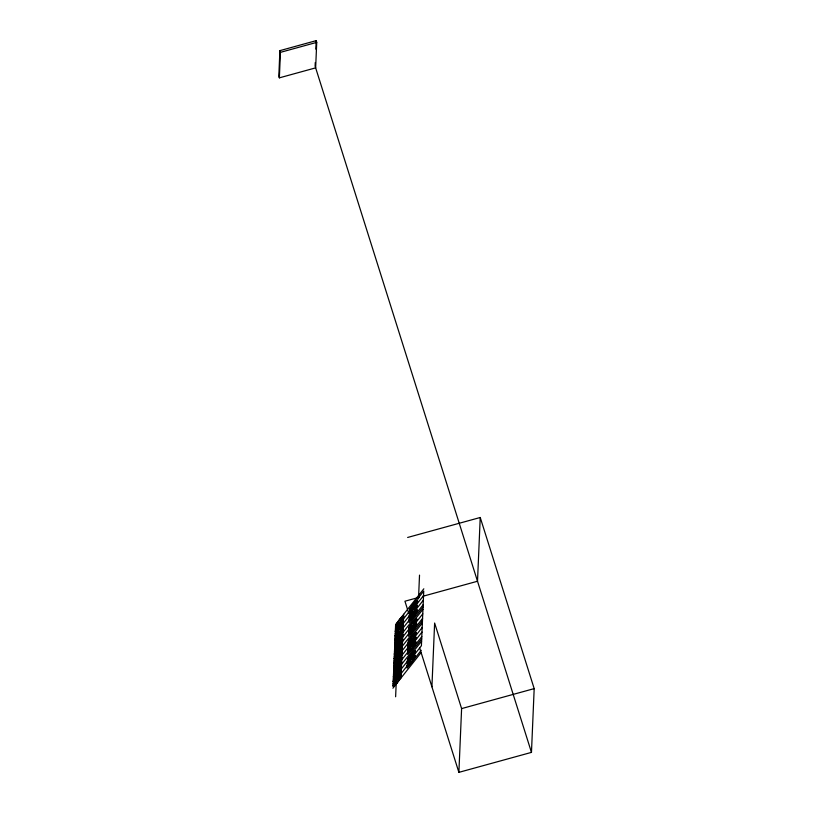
<?xml version="1.0" encoding="UTF-8"?>
<svg xmlns="http://www.w3.org/2000/svg" width="813" height="813" viewBox="0 0 813 813"><rect width="100%" height="100%" fill="white"/><g stroke="black" fill="none" stroke-linecap="round" stroke-linejoin="round"><path stroke-width="1.22" d="M279.896 50.64L278.818 76.137L279.357 77.845L315.647 67.865L316.735 42.357L316.186 40.65L279.896 50.64L280.444 52.347L279.357 77.845M315.261 62.51L315.109 66.148L531.468 752.381L458.888 772.35L419.681 648.002M315.83 49.146L316.186 40.65M395.626 696.771L398.34 633.022M396.947 683.123L396.998 682.127M397.1 679.577L397.191 677.575M397.293 675.024L397.384 673.022M397.486 670.471L397.577 668.469M397.679 665.918L397.77 663.916M397.882 661.365L397.964 659.363M398.075 656.813L398.157 654.811M398.268 652.26L398.35 650.258M398.461 647.707L398.543 645.705M398.655 643.154L398.736 641.132M398.848 638.601L398.929 636.579M399.041 634.028L399.122 632.026M399.234 629.475L399.325 627.473M399.427 624.923L399.518 622.921M399.62 620.37L399.671 619.374M400.982 678.032L403.695 614.282M411.144 663.022L411.185 662.016M411.297 659.465L411.378 657.463M411.49 654.922L411.53 653.916M411.724 649.363L411.774 648.368M411.876 645.817L411.967 643.815M412.069 641.264L412.161 639.262M412.262 636.711L412.313 635.705M412.506 631.132L412.547 630.126M412.658 627.585L412.74 625.583M412.852 623.032L412.892 622.026M413.085 617.474L413.126 616.478M413.238 613.927L413.319 611.925M413.431 609.374L413.512 607.372M413.624 604.821L413.665 603.815M418.512 598.866L419.518 575.116M431.916 686.782L434.63 623.032L461.601 708.601L458.888 772.35M407.648 537.464L480.229 517.495L477.516 581.244L423.075 596.224M531.468 752.381L534.182 688.621L480.229 517.495M400.728 639.282C399.254 640.939 396.968 645.878 394.772 644.963C396.053 641.355 399.376 634.933 402.811 634.77L400.718 639.303M396.866 641.711L397.242 640.969A3.791 0.722 -54.9 0 1 400.423 636.935L401.043 637.016L400.352 638.764A3.791 0.722 -54.9 0 1 397.161 642.778L395.88 645.095A6.758 1.28 -54.9 0 1 396.012 641.843A6.758 1.28 -54.9 0 1 401.713 634.648A6.758 1.28 -54.9 0 1 401.571 637.859L400.352 638.764M396.866 641.691L396.602 642.961L397.161 642.778M396.653 626.853L397.933 624.567M401.205 618.734L402.486 616.437M396.459 631.406L397.74 629.12M401.012 623.276L402.293 620.99M396.266 635.959L397.547 633.673M400.819 627.829L402.1 625.543M410.656 611.305L411.937 609.018M415.199 603.175L416.49 600.888M396.073 640.512L397.354 638.225M400.616 632.382L401.907 630.095M410.463 615.858L411.744 613.561M415.006 607.728L416.297 605.441M400.423 636.965L401.713 634.648M410.27 620.41L411.551 618.114M414.813 612.28L416.093 609.994M395.687 649.638L401.378 642.443A6.758 1.28 -54.9 0 0 401.51 639.221A6.758 1.28 -54.9 0 0 395.819 646.426A6.758 1.28 -54.9 0 0 395.687 649.638L396.968 647.351M400.23 641.518L401.51 639.221M395.494 654.191L401.185 646.996A6.758 1.28 -54.9 0 0 401.317 643.774A6.758 1.28 -54.9 0 0 395.626 650.979A6.758 1.28 -54.9 0 0 395.494 654.191L396.774 651.904M400.037 646.071L401.317 643.774M409.884 629.516L411.165 627.219M414.427 621.386L415.707 619.089M395.291 658.743L396.581 656.457M399.844 650.613L401.124 648.327M409.681 634.069L410.971 631.772M414.234 625.939L415.514 623.642M395.098 663.296L396.388 661.01M399.65 655.166L400.931 652.88M394.905 667.849L396.185 665.562M399.457 659.719L400.738 657.432M409.295 643.195L410.575 640.908M413.847 635.065L415.128 632.778M394.712 672.402L395.992 670.115M399.264 664.272L400.545 661.985M409.102 647.748L410.382 645.451M413.654 639.618L414.935 637.331M394.518 676.955L395.799 674.668M399.071 668.825L400.352 666.538M408.909 652.3L410.189 650.004M413.461 644.17L414.742 641.884M394.325 681.507L395.606 679.211M398.878 673.377L400.159 671.091M394.132 686.06L395.413 683.763M398.685 677.93L399.966 675.644M408.522 661.406L409.803 659.109M413.075 653.276L414.356 650.979M408.329 665.959L409.61 663.662M412.872 657.829L414.163 655.532M423.837 588.805L395.636 624.465L393.025 685.938L394.793 683.703M395.545 626.742L397.313 624.496M401.825 618.795L403.594 616.559M395.443 629.018L411.317 608.947M415.829 603.246L417.597 601M395.352 631.295L397.12 629.049M401.632 623.347L403.4 621.112M409.447 613.459L423.543 595.634M395.25 633.571L411.124 613.5M415.636 607.799L417.404 605.553M395.159 635.847L396.927 633.601M401.439 627.9L403.207 625.664M409.254 618.012L423.349 600.187M395.057 638.124L410.931 618.053M415.443 612.352L417.211 610.106M394.966 640.39L396.734 638.154M401.246 632.453L403.014 630.207M423.156 604.74L409.061 622.565L409.64 608.907L423.736 591.081L421.408 645.735L407.313 663.56M394.864 642.666L423.065 607.016M394.772 644.963L396.541 642.707M401.053 637.026L402.811 634.77M422.963 609.293L408.868 627.118L408.482 636.233L422.577 618.398M394.671 647.219L410.535 627.158M415.047 621.447L416.825 619.211M394.569 649.526L396.348 647.29M400.85 641.579L402.628 639.343M408.675 631.671L422.77 613.845M394.478 651.772L410.341 631.711M414.854 626L416.632 623.764M394.376 654.079L396.144 651.833M400.657 646.132L402.435 643.896M394.285 656.335L422.475 620.685M394.183 658.632L395.951 656.386M400.463 650.685L402.242 648.449M422.384 622.961L408.278 640.796L407.699 654.455L421.795 636.63M394.092 660.908L409.955 640.837M414.467 635.136L416.236 632.89M393.99 663.184L395.758 660.939M400.27 655.237L402.039 653.002M408.085 645.349L422.191 627.524M393.899 665.461L409.762 645.39M414.274 639.689L416.043 637.443M393.797 667.737L395.565 665.491M400.077 659.79L401.846 657.544M407.892 649.902L421.998 632.077M393.695 670.003L409.569 649.943M414.081 644.231L415.85 641.996M393.604 672.28L395.372 670.044M399.884 664.343L401.652 662.097M393.502 674.556L421.703 638.906M393.411 676.833L395.179 674.597M399.691 668.896L401.459 666.65M421.601 641.183L407.506 659.008L407.12 668.113L421.215 650.288M393.309 679.109L409.183 659.048M413.695 653.337L415.463 651.101M393.218 681.385L394.986 679.15M399.498 673.449L401.266 671.203M393.116 683.662L408.99 663.601M413.502 657.89L415.27 655.654M399.305 677.991L401.073 675.755M392.923 688.215L421.124 652.565M396.693 644.374L397.659 643.368M410.789 608.083A6.758 1.28 -54.9 0 1 417.486 600.583A6.758 1.28 -54.9 0 1 412.435 609.608A6.758 1.28 -54.9 0 1 410.789 608.083L412.018 607.209A3.791 0.722 -54.9 0 1 415.768 603.012A3.791 0.722 -54.9 0 1 412.933 608.063A3.791 0.722 -54.9 0 1 412.018 607.209M415.128 604.984L416.347 604.1M410.595 612.636A6.758 1.28 -54.9 0 1 417.293 605.136A6.758 1.28 -54.9 0 1 412.242 614.161A6.758 1.28 -54.9 0 1 410.595 612.636L411.815 611.762A3.791 0.722 -54.9 0 1 415.565 607.565A3.791 0.722 -54.9 0 1 412.74 612.616A3.791 0.722 -54.9 0 1 411.815 611.762M414.935 609.537L416.154 608.652M396.795 623.642A6.758 1.28 -54.9 0 1 403.482 616.142A6.758 1.28 -54.9 0 1 398.431 625.167A6.758 1.28 -54.9 0 1 396.795 623.642L398.014 622.758A3.791 0.722 -54.9 0 1 401.764 618.561A3.791 0.722 -54.9 0 1 398.929 623.622A3.791 0.722 -54.9 0 1 398.014 622.758M401.124 620.532L402.344 619.658M410.402 617.189A6.758 1.28 -54.9 0 1 417.099 609.689A6.758 1.28 -54.9 0 1 412.049 618.713A6.758 1.28 -54.9 0 1 410.402 617.189L411.622 616.315A3.791 0.722 -54.9 0 1 415.372 612.118A3.791 0.722 -54.9 0 1 412.547 617.169A3.791 0.722 -54.9 0 1 411.622 616.315M414.742 614.079L415.961 613.205M396.592 628.195A6.758 1.28 -54.9 0 1 403.289 620.695A6.758 1.28 -54.9 0 1 398.238 629.719A6.758 1.28 -54.9 0 1 396.592 628.195L397.821 627.311A3.791 0.722 -54.9 0 1 401.571 623.114A3.791 0.722 -54.9 0 1 398.736 628.164A3.791 0.722 -54.9 0 1 397.821 627.311M400.931 625.085L402.15 624.211M396.398 632.738A6.758 1.28 -54.9 0 1 403.096 625.248A6.758 1.28 -54.9 0 1 398.045 634.272A6.758 1.28 -54.9 0 1 396.398 632.738L397.628 631.864A3.791 0.722 -54.9 0 1 401.378 627.666A3.791 0.722 -54.9 0 1 398.543 632.717A3.791 0.722 -54.9 0 1 397.628 631.864M400.738 629.638L401.957 628.764M410.016 626.295A6.758 1.28 -54.9 0 1 416.713 618.795A6.758 1.28 -54.9 0 1 411.663 627.819A6.758 1.28 -54.9 0 1 410.016 626.295L411.236 625.421A3.791 0.722 -54.9 0 1 414.986 621.213A3.791 0.722 -54.9 0 1 412.161 626.274A3.791 0.722 -54.9 0 1 411.236 625.421M414.356 623.185L415.575 622.311M396.205 637.29A6.758 1.28 -54.9 0 1 402.902 629.801A6.758 1.28 -54.9 0 1 397.852 638.815A6.758 1.28 -54.9 0 1 396.205 637.29L397.435 636.416A3.791 0.722 -54.9 0 1 401.185 632.219A3.791 0.722 -54.9 0 1 398.35 637.27A3.791 0.722 -54.9 0 1 397.435 636.416M400.545 634.191L401.764 633.317M409.823 630.847A6.758 1.28 -54.9 0 1 416.52 623.347A6.758 1.28 -54.9 0 1 411.469 632.372A6.758 1.28 -54.9 0 1 409.823 630.847L411.043 629.973A3.791 0.722 -54.9 0 1 414.793 625.766A3.791 0.722 -54.9 0 1 411.967 630.827A3.791 0.722 -54.9 0 1 411.043 629.973M414.163 627.738L415.382 626.864M396.012 641.874L397.242 640.969M395.819 646.426L397.039 645.552A3.791 0.722 -54.9 0 1 400.789 641.345A3.791 0.722 -54.9 0 1 397.964 646.406A3.791 0.722 -54.9 0 1 397.039 645.552M400.159 643.317L401.378 642.443M409.437 639.973A6.758 1.28 -54.9 0 1 416.124 632.473A6.758 1.28 -54.9 0 1 411.073 641.498A6.758 1.28 -54.9 0 1 409.437 639.973L410.656 639.099A3.791 0.722 -54.9 0 1 414.406 634.902A3.791 0.722 -54.9 0 1 411.571 639.953A3.791 0.722 -54.9 0 1 410.656 639.099M413.766 636.874L414.996 635.99M395.626 650.979L396.846 650.095A3.791 0.722 -54.9 0 1 400.596 645.898A3.791 0.722 -54.9 0 1 397.77 650.959A3.791 0.722 -54.9 0 1 396.846 650.095M399.966 647.87L401.185 646.996M409.244 644.526A6.758 1.28 -54.9 0 1 415.931 637.026A6.758 1.28 -54.9 0 1 410.88 646.05A6.758 1.28 -54.9 0 1 409.244 644.526L410.463 643.652A3.791 0.722 -54.9 0 1 414.213 639.455A3.791 0.722 -54.9 0 1 411.378 644.506A3.791 0.722 -54.9 0 1 410.463 643.652M413.573 641.416L414.793 640.542M395.433 655.532A6.758 1.28 -54.9 0 1 402.13 648.032A6.758 1.28 -54.9 0 1 397.079 657.056A6.758 1.28 -54.9 0 1 395.433 655.532L396.653 654.648A3.791 0.722 -54.9 0 1 400.403 650.451A3.791 0.722 -54.9 0 1 397.577 655.502A3.791 0.722 -54.9 0 1 396.653 654.648M399.772 652.422L400.992 651.548M409.051 649.079A6.758 1.28 -54.9 0 1 415.738 641.579A6.758 1.28 -54.9 0 1 410.687 650.603A6.758 1.28 -54.9 0 1 409.051 649.079L410.27 648.205A3.791 0.722 -54.9 0 1 414.02 644.008A3.791 0.722 -54.9 0 1 411.185 649.059A3.791 0.722 -54.9 0 1 410.27 648.205M413.38 645.969L414.6 645.095M395.24 660.075A6.758 1.28 -54.9 0 1 401.927 652.585A6.758 1.28 -54.9 0 1 396.886 661.609A6.758 1.28 -54.9 0 1 395.24 660.075L396.459 659.201A3.791 0.722 -54.9 0 1 400.209 655.004A3.791 0.722 -54.9 0 1 397.384 660.054A3.791 0.722 -54.9 0 1 396.459 659.201M399.569 656.975L400.799 656.101M395.047 664.628A6.758 1.28 -54.9 0 1 401.734 657.138A6.758 1.28 -54.9 0 1 396.683 666.152A6.758 1.28 -54.9 0 1 395.047 664.628L396.266 663.754A3.791 0.722 -54.9 0 1 400.016 659.556A3.791 0.722 -54.9 0 1 397.191 664.607A3.791 0.722 -54.9 0 1 396.266 663.754M399.376 661.528L400.606 660.654M408.654 658.184A6.758 1.28 -54.9 0 1 415.352 650.685A6.758 1.28 -54.9 0 1 410.301 659.709A6.758 1.28 -54.9 0 1 408.654 658.184L409.884 657.311A3.791 0.722 -54.9 0 1 413.634 653.103A3.791 0.722 -54.9 0 1 410.799 658.164A3.791 0.722 -54.9 0 1 409.884 657.311M412.994 655.075L414.213 654.201M394.854 669.18A6.758 1.28 -54.9 0 1 401.541 661.68A6.758 1.28 -54.9 0 1 396.49 670.705A6.758 1.28 -54.9 0 1 394.854 669.18L396.073 668.306A3.791 0.722 -54.9 0 1 399.823 664.109A3.791 0.722 -54.9 0 1 396.998 669.16A3.791 0.722 -54.9 0 1 396.073 668.306M399.183 666.081L400.413 665.197M408.461 662.737A6.758 1.28 -54.9 0 1 415.158 655.237A6.758 1.28 -54.9 0 1 410.108 664.262A6.758 1.28 -54.9 0 1 408.461 662.737L409.691 661.863A3.791 0.722 -54.9 0 1 413.441 657.656A3.791 0.722 -54.9 0 1 410.606 662.717A3.791 0.722 -54.9 0 1 409.691 661.863M412.801 659.628L414.02 658.754M394.661 673.733A6.758 1.28 -54.9 0 1 401.348 666.233A6.758 1.28 -54.9 0 1 396.297 675.257A6.758 1.28 -54.9 0 1 394.661 673.733L395.88 672.859A3.791 0.722 -54.9 0 1 399.63 668.662A3.791 0.722 -54.9 0 1 396.795 673.713A3.791 0.722 -54.9 0 1 395.88 672.859M398.99 670.634L400.209 669.749M394.468 678.286A6.758 1.28 -54.9 0 1 401.155 670.786A6.758 1.28 -54.9 0 1 396.104 679.81A6.758 1.28 -54.9 0 1 394.468 678.286L395.687 677.412A3.791 0.722 -54.9 0 1 399.437 673.215A3.791 0.722 -54.9 0 1 396.602 678.266A3.791 0.722 -54.9 0 1 395.687 677.412M398.797 675.176L400.016 674.302M394.264 682.839A6.758 1.28 -54.9 0 1 400.961 675.339A6.758 1.28 -54.9 0 1 395.911 684.363A6.758 1.28 -54.9 0 1 394.264 682.839L395.494 681.965A3.791 0.722 -54.9 0 1 399.244 677.768A3.791 0.722 -54.9 0 1 396.409 682.818A3.791 0.722 -54.9 0 1 395.494 681.965M398.604 679.729L399.823 678.855M280.444 52.347L316.735 42.357M419.447 597.23L404.935 601.224L408.644 612.982M461.601 708.601L534.182 688.621"/></g></svg>
